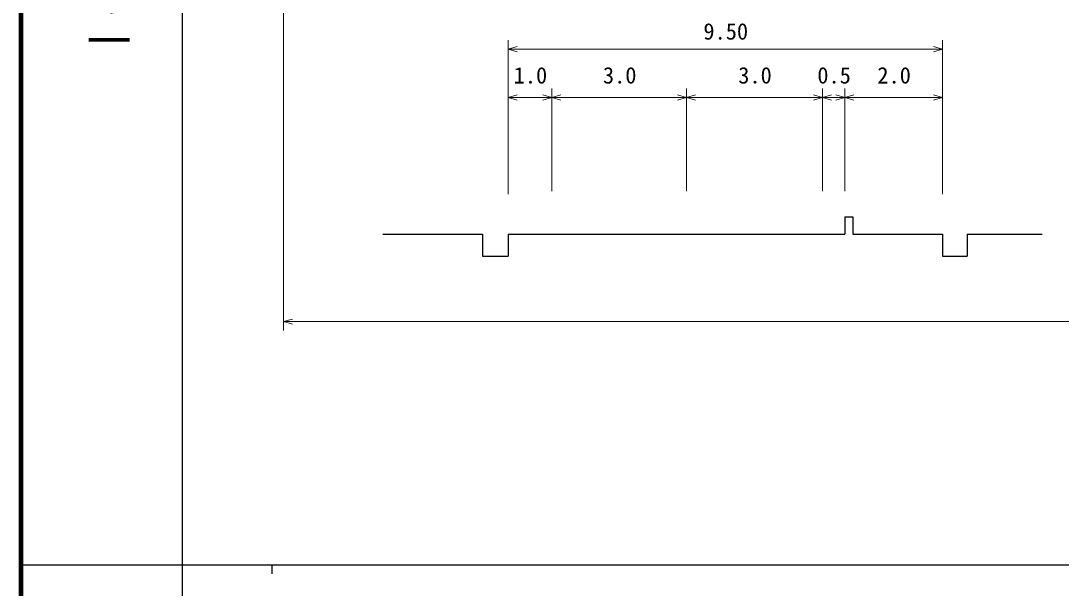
# Model space of a CAD drawing. Units: millimetres, scale not verified. Extents: x 40000 to 680000, y 20000 to 380000.
# Drawn here: x 40000 to 156008, y 202409 to 265686 of the extents above; entities that cross this region are included whole.
import ezdxf
from ezdxf.enums import TextEntityAlignment as Align

# ---------------------------------------------------------------- set-up
doc = ezdxf.new("R2010")
doc.units = ezdxf.units.MM
doc.header["$LTSCALE"] = 1000
for name, color, linetype, lineweight in [('M-BGD', 7, 'Continuous', 25), ('M-STR-HTXT', 7, 'Continuous', 13), ('M-TTL', 2, 'Continuous', 140), ('M-TTL-BAND', 7, 'Continuous', 25)]:
    doc.layers.add(name, color=color, linetype=linetype, lineweight=lineweight)
doc.styles.add('@ＭＳ ゴシック', font='')
doc.styles.add('ＭＳ ゴシック', font='')
doc.styles.get('@ＭＳ ゴシック').set_extended_font_data('@MS Gothic')
doc.styles.get('ＭＳ ゴシック').set_extended_font_data('MS Gothic')

msp = doc.modelspace()

# ---------------------------------------------------------------- linework, layer by layer
at = {"layer": 'M-BGD'}
for p, q in [((131876, 243830), (132772, 243830)), ((131876, 243830), (131876, 241882)), ((132772, 243830), (132772, 241882)), ((80354, 241882), (91478, 241882)), ((91478, 241882), (91478, 239431)), ((94331, 241882), (94331, 239431)), ((94331, 241882), (131876, 241882)), ((132772, 241882), (142766, 241882)), ((142766, 241882), (142766, 239431)), ((145531, 241882), (145531, 239431)), ((145531, 241882), (153890, 241882)), ((91478, 239431), (94331, 239431)), ((142766, 239431), (145531, 239431))]:
    msp.add_line(p, q, dxfattribs=at)
at = {"layer": 'M-STR-HTXT'}
for p, q in [((69280, 269045), (69280, 231144)), ((94331, 246360), (94331, 263523)), ((142766, 263523), (142766, 246360)), ((94331, 262523), (142766, 262523)), ((99208, 258135), (99208, 246700)), ((114238, 258135), (114238, 246700)), ((129381, 258135), (129381, 246700)), ((131876, 258135), (131876, 246700)), ((94331, 257135), (99208, 257135)), ((99208, 257135), (114238, 257135)), ((114238, 257135), (129381, 257135)), ((129381, 257135), (131876, 257135)), ((131876, 257135), (142766, 257135)), ((69280, 232144), (306022, 232144))]:
    msp.add_line(p, q, dxfattribs=at)
for points in [[(95331, 262236), (94331, 262523), (95331, 262808)], [(141766, 262811), (142766, 262523), (141766, 262238)], [(95331, 256848), (94331, 257135), (95331, 257420)], [(98208, 257423), (99208, 257135), (98208, 256850)], [(100208, 256848), (99208, 257135), (100208, 257420)], [(113238, 257423), (114238, 257135), (113238, 256850)], [(115238, 256848), (114238, 257135), (115238, 257420)], [(128381, 257423), (129381, 257135), (128381, 256850)], [(130381, 256848), (129381, 257135), (130381, 257420)], [(130876, 257423), (131876, 257135), (130876, 256850)], [(132876, 256848), (131876, 257135), (132876, 257420)], [(141766, 257423), (142766, 257135), (141766, 256850)], [(70280, 231856), (69280, 232144), (70280, 232429)]]:
    msp.add_lwpolyline(points, dxfattribs=at)
at = {"layer": 'M-TTL'}
msp.add_line((40000, 380000), (40000, 20000), dxfattribs=at)
at = {"layer": 'M-TTL-BAND'}
for p, q in [((58000, 370000), (58000, 20000)), ((40000, 205000), (579000, 205000)), ((68000, 205000), (68000, 204000))]:
    msp.add_line(p, q, dxfattribs=at)

# ---------------------------------------------------------------- texts
at = {"layer": 'M-STR-HTXT', "style": 'ＭＳ ゴシック'}
for s, p in [('9.50', (116111, 263040)), ('1.0', (94957, 258142)), ('3.0', (104910, 258142)), ('3.0', (119997, 258142)), ('0.5', (128816, 258142)), ('2.0', (135508, 258142))]:
    msp.add_text(s, height=1833, dxfattribs=at).set_placement(p, align=Align.BOTTOM_LEFT)
at = {"layer": 'M-TTL-BAND', "style": '@ＭＳ ゴシック'}
msp.add_text('縮尺千分の一', height=3666, rotation=270, dxfattribs=at).set_placement((49777, 261030), align=Align.MIDDLE_RIGHT)

doc.saveas('drawing.dxf')
